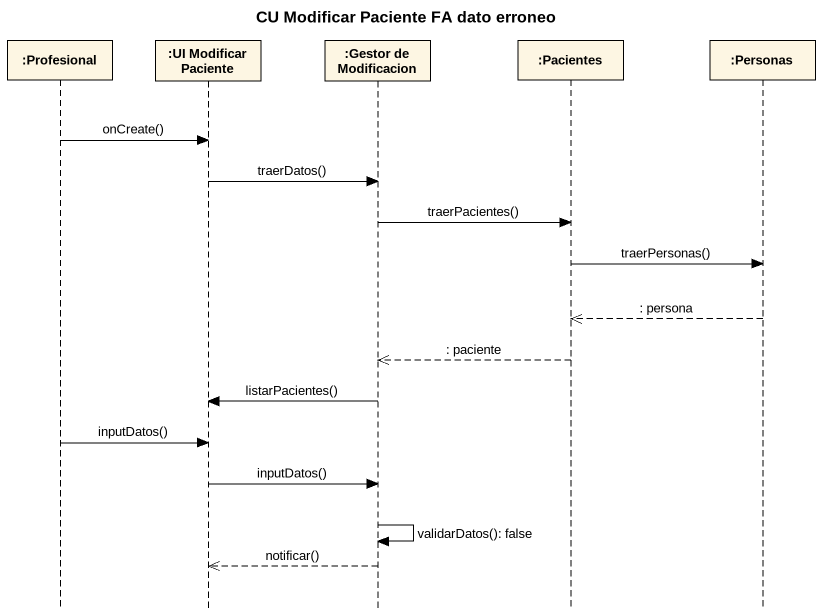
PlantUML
@startuml
title CU Modificar Paciente FA dato erroneo
hide footbox
participant ":Profesional" as Profesional
participant ":UI Modificar Paciente" as UI_Modificar_Paciente
participant ":Gestor de Modificacion" as Gestor_de_Modificacion
participant ":Pacientes" as Pacientes
participant ":Personas" as Personas

Profesional -> UI_Modificar_Paciente : onCreate()
UI_Modificar_Paciente -> Gestor_de_Modificacion : traerDatos()
Gestor_de_Modificacion -> Pacientes : traerPacientes()
Pacientes -> Personas : traerPersonas()
Personas -->> Pacientes : : persona
Pacientes -->> Gestor_de_Modificacion : : paciente
Gestor_de_Modificacion -> UI_Modificar_Paciente : listarPacientes()
Profesional -> UI_Modificar_Paciente : inputDatos()
UI_Modificar_Paciente -> Gestor_de_Modificacion : inputDatos()
Gestor_de_Modificacion -> Gestor_de_Modificacion : validarDatos(): false
Gestor_de_Modificacion -->> UI_Modificar_Paciente : notificar()
@enduml
